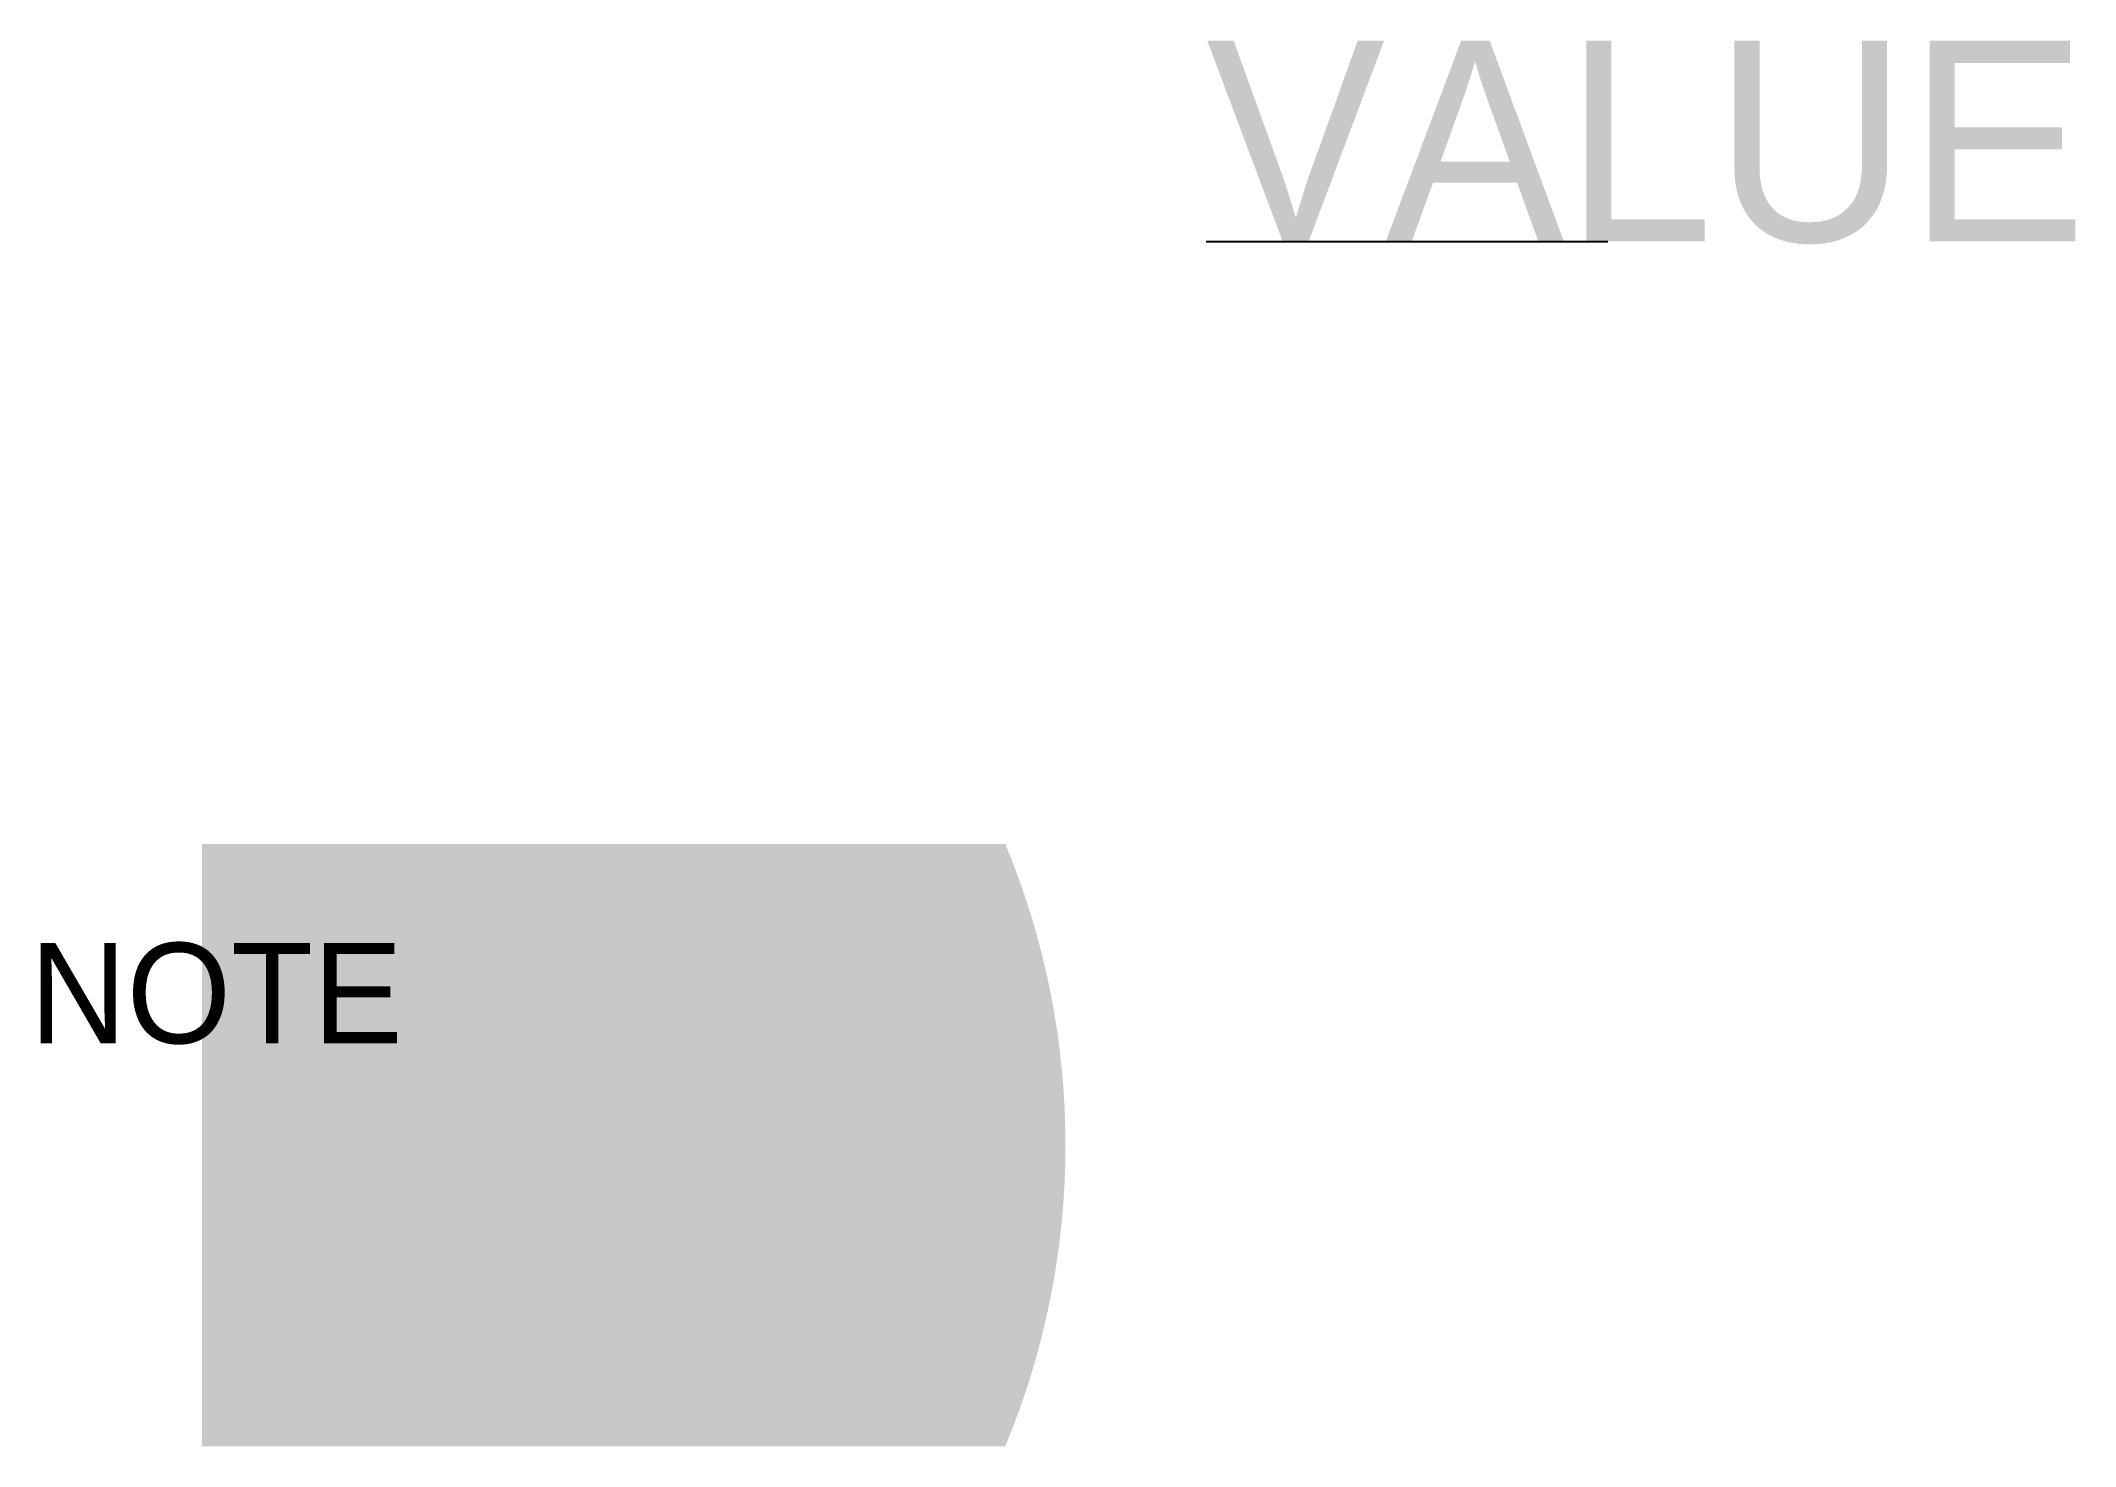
# Model space of a CAD drawing. Header units: millimetres. Extents: x -0.8 to 9.3, y 0 to 7.
import ezdxf

# ---------------------------------------------------------------- set-up
doc = ezdxf.new("R2010")
doc.units = ezdxf.units.MM
doc.layers.get('0').update_dxf_attribs({"linetype": 'CONTINUOUS'})

# ---------------------------------------------------------------- blocks, each defined once
blk = doc.blocks.new('SYM1')
blk.add_line((0, 0), (1, 0))

msp = doc.modelspace()

# ---------------------------------------------------------------- hatches: boundary and pattern name
msp.add_hatch(color=256).paths.add_polyline_path([(0, 0), (4, 0, 0.2), (4, 3), (0, 3)], flags=0)

# ---------------------------------------------------------------- block references
ref = msp.add_blockref('SYM1', (5, 6), dxfattribs=dict(xscale=2, yscale=1.5))
ref.add_attrib('TAG', 'VALUE', (5, 6), dxfattribs={"height": 1})

# ---------------------------------------------------------------- texts
at = {"insert": (1, 2), "char_height": 0.5, "width": 8, "attachment_point": 9}
msp.add_mtext('NOTE', dxfattribs=at)

doc.saveas('drawing.dxf')
